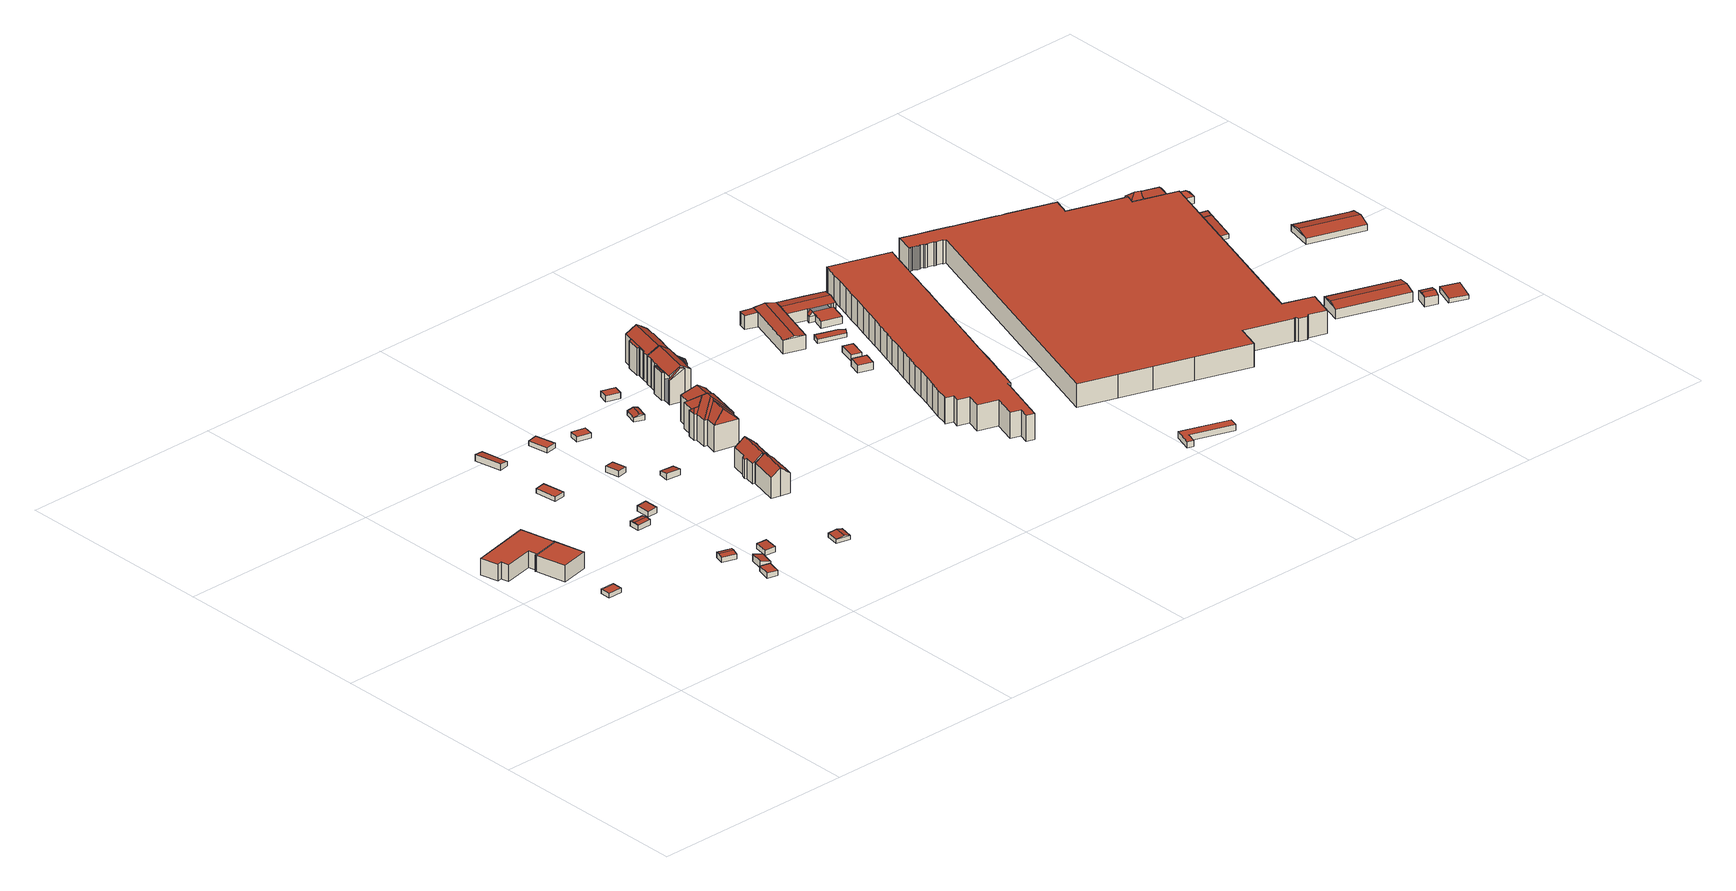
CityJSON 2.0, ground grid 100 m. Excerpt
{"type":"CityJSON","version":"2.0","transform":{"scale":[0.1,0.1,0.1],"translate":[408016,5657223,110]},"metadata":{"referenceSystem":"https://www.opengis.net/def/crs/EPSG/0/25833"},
"CityObjects":{
"building1":{"type":"Building","attributes":{"Dachtyp_tdc":"tdcPolyFlatRoof","Gemeindeschluessel":14612000,"Dachneigung":0,"QualitaetDacherkennung":63,"Geometrietyp2DReferenz":"3000","measuredHeight":8.23,"function":"31001_2000","roofType":"1000"},"geometry":[{"type":"Solid","lod":"2","boundaries":[[[[0,1,2,3]],[[1,4,5,2]],[[4,6,7,5]],[[6,8,9,7]],[[8,10,11,9]],[[10,12,13,11]],[[12,14,15,13]],[[14,16,17,15]],[[16,18,19,17]],[[18,20,21,19]],[[20,22,23,21]],[[22,0,3,23]],[[22,20,18,16,14,12,10,8,6,4,1,0]],[[3,2,5,7,9,11,13,15,17,19,21,23]]]],"semantics":{"surfaces":[{"type":"WallSurface"},{"type":"RoofSurface"},{"type":"GroundSurface"}],"values":[[0,0,0,0,0,0,0,0,0,0,0,0,1,2]]}}]},
"building2":{"type":"Building","attributes":{"Gemeindeschluessel":14612000,"Dachneigung":90,"Dachorientierung":0,"MittlereTraufHoehe":115.56,"QualitaetDacherkennung":91,"ObjektHoehe":2.11,"BodenHoehe":113.44,"Geometrietyp2DReferenz":"3000","AbsoluteHoehe":115.56,"Dachflaeche":34.97,"measuredHeight":2.11,"function":"31001_2000","roofType":"1000","storeysAboveGround":1},"geometry":[{"type":"MultiSurface","lod":"2","boundaries":[[[24,25,26,27]],[[25,28,29,26]],[[28,30,31,29]],[[30,24,27,31]],[[30,28,25,24]],[[27,26,29,31]]],"semantics":{"surfaces":[{"type":"WallSurface"},{"type":"RoofSurface"},{"type":"GroundSurface"}],"values":[0,0,0,0,1,2]}}]},
"building3":{"type":"Building","attributes":{"Dachtyp_tdc":"tdcPolyFlatRoof","Gemeindeschluessel":14612000,"Dachneigung":0,"QualitaetDacherkennung":82,"Geometrietyp2DReferenz":"3000","measuredHeight":8.09,"function":"31001_2000","roofType":"1000"},"geometry":[{"type":"Solid","lod":"2","boundaries":[[[[32,33,34,35]],[[33,36,7,34]],[[36,37,5,7]],[[37,32,35,5]],[[37,36,33,32]],[[35,34,7,5]]]],"semantics":{"surfaces":[{"type":"WallSurface"},{"type":"RoofSurface"},{"type":"GroundSurface"}],"values":[[0,0,0,0,1,2]]}}]},
"building4":{"type":"Building","attributes":{"Dachtyp_tdc":"tdcPolyFlatRoof","Gemeindeschluessel":14612000,"Dachneigung":0,"QualitaetDacherkennung":74,"Geometrietyp2DReferenz":"3000","measuredHeight":2.59,"function":"31001_9998","roofType":"1000"},"geometry":[{"type":"Solid","lod":"2","boundaries":[[[[38,39,40,41]],[[39,42,43,40]],[[42,44,45,43]],[[44,38,41,45]],[[44,42,39,38]],[[41,40,43,45]]]],"semantics":{"surfaces":[{"type":"WallSurface"},{"type":"RoofSurface"},{"type":"GroundSurface"}],"values":[[0,0,0,0,1,2]]}}]},
"building5":{"type":"Building","attributes":{"Dachtyp_tdc":"tdcGableRoof","Gemeindeschluessel":14612000,"Dachneigung":10.14,"QualitaetDacherkennung":71,"Geometrietyp2DReferenz":"3000","measuredHeight":3.05,"function":"31001_9998","roofType":"3100"},"geometry":[{"type":"Solid","lod":"2","boundaries":[[[[46,47,48,49]],[[47,50,51,48]],[[50,52,53,51]],[[52,46,49,53]],[[50,47,54]],[[46,52,55]],[[47,46,55,54]],[[52,50,54,55]],[[49,48,51,53]]]],"semantics":{"surfaces":[{"type":"WallSurface"},{"type":"RoofSurface"},{"type":"GroundSurface"}],"values":[[0,0,0,0,0,0,1,1,2]]}}]},
"building6":{"type":"Building","attributes":{"Dachtyp_tdc":"tdcPolyFlatRoof","Gemeindeschluessel":14612000,"Dachneigung":15.49,"QualitaetDacherkennung":73,"Geometrietyp2DReferenz":"3000","measuredHeight":3.46,"function":"31001_9998","roofType":"2100"},"geometry":[{"type":"Solid","lod":"2","boundaries":[[[[56,57,58,59]],[[57,60,61,58]],[[60,62,63,61]],[[62,56,59,63]],[[62,60,57,56]],[[59,58,61,63]]]],"semantics":{"surfaces":[{"type":"WallSurface"},{"type":"RoofSurface"},{"type":"GroundSurface"}],"values":[[0,0,0,0,1,2]]}}]},
"building7":{"type":"Building","attributes":{"Dachtyp_tdc":"tdcGableRoof","Gemeindeschluessel":14612000,"Dachneigung":10.36,"QualitaetDacherkennung":79,"Geometrietyp2DReferenz":"3000","measuredHeight":2.91,"function":"31001_9998","roofType":"3100"},"geometry":[{"type":"Solid","lod":"2","boundaries":[[[[64,65,66,67]],[[65,68,69,66]],[[68,70,71,69]],[[70,64,67,71]],[[68,65,72]],[[64,70,73]],[[65,64,73,72]],[[70,68,72,73]],[[67,66,69,71]]]],"semantics":{"surfaces":[{"type":"WallSurface"},{"type":"RoofSurface"},{"type":"GroundSurface"}],"values":[[0,0,0,0,0,0,1,1,2]]}}]},
"building8":{"type":"Building","attributes":{"Dachtyp_tdc":"tdcPolyFlatRoof","Gemeindeschluessel":14612000,"Dachneigung":0,"QualitaetDacherkennung":91,"Geometrietyp2DReferenz":"3000","measuredHeight":2.39,"function":"31001_9998","roofType":"1000"},"geometry":[{"type":"Solid","lod":"2","boundaries":[[[[74,75,76,77]],[[75,78,79,76]],[[78,80,81,79]],[[80,74,77,81]],[[80,78,75,74]],[[77,76,79,81]]]],"semantics":{"surfaces":[{"type":"WallSurface"},{"type":"RoofSurface"},{"type":"GroundSurface"}],"values":[[0,0,0,0,1,2]]}}]},
"building9":{"type":"Building","attributes":{"Dachtyp_tdc":"tdcPolyFlatRoof","Gemeindeschluessel":14612000,"Dachneigung":3.06,"QualitaetDacherkennung":69,"Geometrietyp2DReferenz":"3000","measuredHeight":2.74,"function":"31001_9998","roofType":"2100"},"geometry":[{"type":"Solid","lod":"2","boundaries":[[[[82,83,84,85]],[[83,86,87,84]],[[86,88,89,87]],[[88,82,85,89]],[[88,86,83,82]],[[85,84,87,89]]]],"semantics":{"surfaces":[{"type":"WallSurface"},{"type":"RoofSurface"},{"type":"GroundSurface"}],"values":[[0,0,0,0,1,2]]}}]},
"building10":{"type":"Building","attributes":{"Dachtyp_tdc":"tdcPolyFlatRoof","Gemeindeschluessel":14612000,"Dachneigung":3.39,"QualitaetDacherkennung":83,"Geometrietyp2DReferenz":"3000","measuredHeight":2.77,"function":"31001_9998","roofType":"2100"},"geometry":[{"type":"Solid","lod":"2","boundaries":[[[[90,91,92,93]],[[91,94,95,92]],[[94,96,97,95]],[[96,90,93,97]],[[96,94,91,90]],[[93,92,95,97]]]],"semantics":{"surfaces":[{"type":"WallSurface"},{"type":"RoofSurface"},{"type":"GroundSurface"}],"values":[[0,0,0,0,1,2]]}}]},
"building11":{"type":"Building","attributes":{"Dachtyp_tdc":"tdcPolyFlatRoof","Gemeindeschluessel":14612000,"Dachneigung":9.23,"QualitaetDacherkennung":53,"Geometrietyp2DReferenz":"3000","measuredHeight":3.15,"function":"31001_9998","roofType":"2100"},"geometry":[{"type":"Solid","lod":"2","boundaries":[[[[98,99,100,101]],[[99,102,103,100]],[[102,104,105,103]],[[104,98,101,105]],[[104,102,99,98]],[[101,100,103,105]]]],"semantics":{"surfaces":[{"type":"WallSurface"},{"type":"RoofSurface"},{"type":"GroundSurface"}],"values":[[0,0,0,0,1,2]]}}]},
"building12":{"type":"Building","attributes":{"Dachtyp_tdc":"tdcPolyFlatRoof","Gemeindeschluessel":14612000,"Dachneigung":2.95,"QualitaetDacherkennung":75,"Geometrietyp2DReferenz":"3000","measuredHeight":3.06,"function":"31001_9998","roofType":"2100"},"geometry":[{"type":"Solid","lod":"2","boundaries":[[[[106,107,108,109]],[[107,110,111,108]],[[110,112,113,111]],[[112,106,109,113]],[[112,110,107,106]],[[109,108,111,113]]]],"semantics":{"surfaces":[{"type":"WallSurface"},{"type":"RoofSurface"},{"type":"GroundSurface"}],"values":[[0,0,0,0,1,2]]}}]},
"building13":{"type":"Building","attributes":{"Dachtyp_tdc":"tdcGableRoof","Gemeindeschluessel":14612000,"Dachneigung":10.23,"QualitaetDacherkennung":73,"Geometrietyp2DReferenz":"3000","measuredHeight":2.85,"function":"31001_9998","roofType":"3100"},"geometry":[{"type":"Solid","lod":"2","boundaries":[[[[114,115,116,117]],[[115,118,119,116]],[[118,120,121,119]],[[120,114,117,121]],[[118,115,122]],[[114,120,123]],[[115,114,123,122]],[[120,118,122,123]],[[117,116,119,121]]]],"semantics":{"surfaces":[{"type":"WallSurface"},{"type":"RoofSurface"},{"type":"GroundSurface"}],"values":[[0,0,0,0,0,0,1,1,2]]}}]},
"building14":{"type":"Building","attributes":{"Dachtyp_tdc":"tdcPolyFlatRoof","Gemeindeschluessel":14612000,"Dachneigung":0,"QualitaetDacherkennung":89,"Geometrietyp2DReferenz":"3000","measuredHeight":2.38,"function":"31001_9998","roofType":"1000"},"geometry":[{"type":"Solid","lod":"2","boundaries":[[[[124,125,126,127]],[[125,128,129,126]],[[128,130,131,129]],[[130,124,127,131]],[[130,128,125,124]],[[127,126,129,131]]]],"semantics":{"surfaces":[{"type":"WallSurface"},{"type":"RoofSurface"},{"type":"GroundSurface"}],"values":[[0,0,0,0,1,2]]}}]},
"building15":{"type":"Building","attributes":{"Dachtyp_tdc":"tdcPolyFlatRoof","Gemeindeschluessel":14612000,"Dachneigung":9.55,"QualitaetDacherkennung":62,"Geometrietyp2DReferenz":"3000","measuredHeight":3.01,"function":"31001_9998","roofType":"2100"},"geometry":[{"type":"Solid","lod":"2","boundaries":[[[[132,133,134,135]],[[133,136,137,134]],[[136,138,139,137]],[[138,132,135,139]],[[138,136,133,132]],[[135,134,137,139]]]],"semantics":{"surfaces":[{"type":"WallSurface"},{"type":"RoofSurface"},{"type":"GroundSurface"}],"values":[[0,0,0,0,1,2]]}}]},
"building16":{"type":"Building","attributes":{"Dachtyp_tdc":"tdcPolyFlatRoof","Gemeindeschluessel":14612000,"Dachneigung":0,"QualitaetDacherkennung":74,"Geometrietyp2DReferenz":"3000","measuredHeight":2.53,"function":"31001_9998","roofType":"1000"},"geometry":[{"type":"Solid","lod":"2","boundaries":[[[[140,141,142,143]],[[141,144,145,142]],[[144,146,147,145]],[[146,140,143,147]],[[146,144,141,140]],[[143,142,145,147]]]],"semantics":{"surfaces":[{"type":"WallSurface"},{"type":"RoofSurface"},{"type":"GroundSurface"}],"values":[[0,0,0,0,1,2]]}}]},
"building17":{"type":"Building","attributes":{"Dachtyp_tdc":"tdcGableRoof","Gemeindeschluessel":14612000,"Dachneigung":39.48,"QualitaetDacherkennung":74,"Geometrietyp2DReferenz":"3000","measuredHeight":13.76,"function":"31001_9998","roofType":"3100"},"geometry":[{"type":"Solid","lod":"2","boundaries":[[[[148,149,150,151]],[[149,152,153,150]],[[152,154,155,153]],[[154,156,157,155]],[[156,158,159,157]],[[158,160,161,159]],[[160,162,163,161]],[[162,164,165,163]],[[164,166,167,165]],[[166,168,169,167]],[[168,148,151,169]],[[164,162,160,158]],[[158,156,154,152,149,148,168,166,164]],[[151,150,153,155,157,159,161,163,165,167,169]]]],"semantics":{"surfaces":[{"type":"WallSurface"},{"type":"RoofSurface"},{"type":"GroundSurface"}],"values":[[0,0,0,0,0,0,0,0,0,0,0,1,1,2]]}}]},
"building18":{"type":"Building","attributes":{"Dachtyp_tdc":"tdcGableRoof","Gemeindeschluessel":14612000,"Dachneigung":39.96,"QualitaetDacherkennung":84,"Geometrietyp2DReferenz":"3000","measuredHeight":13.85,"function":"31001_9998","roofType":"3100"},"geometry":[{"type":"Solid","lod":"2","boundaries":[[[[170,171,172,173]],[[171,174,175,172]],[[174,176,177,175]],[[176,178,179,177]],[[178,180,181,179]],[[180,182,183,181]],[[182,184,185,183]],[[184,186,187,185]],[[186,188,189,187]],[[188,190,191,189]],[[190,192,193,191]],[[192,194,195,193]],[[194,196,197,195]],[[196,198,199,197]],[[198,170,173,199]],[[194,192,190,188,186,184,182,180]],[[180,178,176,174,171,170,198,196,194]],[[173,172,175,177,179,181,183,185,187,189,191,193,195,197,199]]]],"semantics":{"surfaces":[{"type":"WallSurface"},{"type":"RoofSurface"},{"type":"GroundSurface"}],"values":[[0,0,0,0,0,0,0,0,0,0,0,0,0,0,0,1,1,2]]}}]},
"building19":{"type":"Building","attributes":{"Dachtyp_tdc":"tdcGableRoof","Gemeindeschluessel":14612000,"Dachneigung":23.36,"QualitaetDacherkennung":64,"Geometrietyp2DReferenz":"3000","measuredHeight":3.17,"function":"31001_9998","roofType":"3100"},"geometry":[{"type":"Solid","lod":"2","boundaries":[[[[200,201,202,203]],[[201,204,205,202]],[[204,206,207,205]],[[206,200,203,207]],[[204,201,208]],[[200,206,209]],[[201,200,209,208]],[[206,204,208,209]],[[203,202,205,207]]]],"semantics":{"surfaces":[{"type":"WallSurface"},{"type":"RoofSurface"},{"type":"GroundSurface"}],"values":[[0,0,0,0,0,0,1,1,2]]}}]},
"building20":{"type":"Building","attributes":{"name":"Alfaruq Moschee","Dachtyp_tdc":"tdcFreeFormRoof","Gemeindeschluessel":14612000,"Dachneigung":40.45,"QualitaetDacherkennung":21,"Geometrietyp2DReferenz":"3000","measuredHeight":19.07,"function":"31001_3045","roofType":"5000"},"geometry":[{"type":"Solid","lod":"2","boundaries":[[[[210,211,212,213]],[[211,214,215,212]],[[214,216,217,215]],[[216,218,219,217]],[[218,220,221,219]],[[220,222,223,221]],[[222,224,225,223]],[[224,226,227,225]],[[226,228,229,227]],[[228,230,231,229]],[[230,232,233,231]],[[232,234,235,233]],[[234,236,237,235]],[[236,238,239,237]],[[238,240,241,239]],[[240,210,213,241]],[[242,243,240,238]],[[244,242,238,236]],[[245,246,247,248,249,244,236,234]],[[250,245,234,232]],[[251,250,232,230]],[[251,230,228]],[[246,245,250,251,228,226]],[[252,247,246,226,224]],[[253,252,224,222]],[[254,253,222,220]],[[254,220,218]],[[252,253,254,218,216]],[[248,247,252,216,214]],[[249,248,214,211]],[[243,242,244,249,211,210]],[[243,210,240]],[[213,212,215,217,219,221,223,225,227,229,231,233,235,237,239,241]]]],"semantics":{"surfaces":[{"type":"WallSurface"},{"type":"RoofSurface"},{"type":"GroundSurface"}],"values":[[0,0,0,0,0,0,0,0,0,0,0,0,0,0,0,0,1,1,1,1,1,1,1,1,1,1,1,1,1,1,1,1,2]]}}]},
"building21":{"type":"Building","attributes":{"Dachtyp_tdc":"tdcPolyFlatRoof","Gemeindeschluessel":14612000,"Dachneigung":0,"QualitaetDacherkennung":76,"Geometrietyp2DReferenz":"3000","measuredHeight":2.89,"function":"31001_9998","roofType":"1000"},"geometry":[{"type":"Solid","lod":"2","boundaries":[[[[255,256,257,258]],[[256,259,260,257]],[[259,261,262,260]],[[261,255,258,262]],[[261,259,256,255]],[[258,257,260,262]]]],"semantics":{"surfaces":[{"type":"WallSurface"},{"type":"RoofSurface"},{"type":"GroundSurface"}],"values":[[0,0,0,0,1,2]]}}]},
"building22":{"type":"Building","attributes":{"name":"Hotel Aviv Dresden","Gemeindeschluessel":14612000,"Geometrietyp2DReferenz":"3000","function":"31001_2071","roofType":"9999"},"children":["building22-1","building22-2","building22-3","building22-4"]},
"building22-1":{"type":"BuildingPart","attributes":{"Dachtyp_tdc":"tdcFreeFormRoof","Dachneigung":45.3,"QualitaetDacherkennung":26,"Geometrietyp2DReferenz":"3000","measuredHeight":14.09,"roofType":"5000"},"parents":["building22"],"geometry":[{"type":"MultiSurface","lod":"2","boundaries":[[[263,264,265,266]],[[264,267,268,265]],[[267,269,270,268]],[[271,269,267]],[[272,271,267,264]],[[272,264,263]],[[271,272,263,269]],[[266,265,268,270]]],"semantics":{"surfaces":[{"type":"WallSurface"},{"type":"RoofSurface"},{"type":"GroundSurface"}],"values":[0,0,0,1,1,1,1,2]}}]},
"building22-2":{"type":"BuildingPart","attributes":{"Dachtyp_tdc":"tdcGableRoof","Dachneigung":15.02,"QualitaetDacherkennung":28,"Geometrietyp2DReferenz":"3000","measuredHeight":16.12,"roofType":"3100"},"parents":["building22"],"geometry":[{"type":"MultiSurface","lod":"2","boundaries":[[[273,274,275,276]],[[274,277,278,275]],[[277,279,280,281,278]],[[277,274,282]],[[274,273,283,284,282]],[[279,277,282,284]],[[276,275,278,281]]],"semantics":{"surfaces":[{"type":"WallSurface"},{"type":"RoofSurface"},{"type":"GroundSurface"}],"values":[0,0,0,0,1,1,2]}}]},
"building22-3":{"type":"BuildingPart","attributes":{"Dachtyp_tdc":"tdcGableRoof","Dachneigung":30.32,"QualitaetDacherkennung":61,"Geometrietyp2DReferenz":"3000","measuredHeight":17.52,"roofType":"3100"},"parents":["building22"],"geometry":[{"type":"MultiSurface","lod":"2","boundaries":[[[285,286,287,288]],[[286,289,290,287]],[[289,291,292,290]],[[291,293,294,292]],[[293,295,296,294]],[[295,297,276,296]],[[297,273,276]],[[280,298,299,281]],[[298,300,301,302,299]],[[303,285,288,270,269]],[[304,300,298,280,305,283,297,295,293]],[[293,291,289,286,285,303,306,304]],[[288,287,290,292,294,296,276,281,299,302,307,308,266,270]]],"semantics":{"surfaces":[{"type":"WallSurface"},{"type":"RoofSurface"},{"type":"GroundSurface"}],"values":[0,0,0,0,0,0,0,0,0,0,1,1,2]}}]},
"building22-4":{"type":"BuildingPart","attributes":{"Dachtyp_tdc":"tdcGableRoof","Dachneigung":44.08,"QualitaetDacherkennung":40,"Geometrietyp2DReferenz":"3000","measuredHeight":16.82,"roofType":"3100"},"parents":["building22"],"geometry":[{"type":"MultiSurface","lod":"2","boundaries":[[[301,309,310,302]],[[309,311,312,310]],[[311,313,308,312]],[[311,309,314]],[[309,301,315,316,314]],[[313,311,314,316]],[[302,310,312,308,307]]],"semantics":{"surfaces":[{"type":"WallSurface"},{"type":"RoofSurface"},{"type":"GroundSurface"}],"values":[0,0,0,0,1,1,2]}}]},
"building23":{"type":"Building","attributes":{"name":"Hotel Aviv Dresden","Gemeindeschluessel":14612000,"Geometrietyp2DReferenz":"3000","function":"31001_2071","roofType":"9999"},"children":["building23-1","building23-2"]},
"building23-1":{"type":"BuildingPart","attributes":{"Dachtyp_tdc":"tdcPolyFlatRoof","Dachneigung":28.06,"QualitaetDacherkennung":64,"Geometrietyp2DReferenz":"3000","measuredHeight":13.99,"roofType":"2100"},"parents":["building23"],"geometry":[{"type":"MultiSurface","lod":"2","boundaries":[[[317,318,319,320,321]],[[322,323,324,325,326]],[[323,327,328,324]],[[327,329,330,328]],[[329,331,332,330]],[[331,317,321,332]],[[331,329,327,323,322,333,318,317]],[[321,320,334,325,324,328,330,332]]],"semantics":{"surfaces":[{"type":"WallSurface"},{"type":"RoofSurface"},{"type":"GroundSurface"}],"values":[0,0,0,0,0,0,1,2]}}]},
"building23-2":{"type":"BuildingPart","attributes":{"Dachtyp_tdc":"tdcGableRoof","Dachneigung":32.94,"QualitaetDacherkennung":65,"Geometrietyp2DReferenz":"3000","measuredHeight":17.28,"roofType":"3100"},"parents":["building23"],"geometry":[{"type":"MultiSurface","lod":"2","boundaries":[[[319,335,336,320]],[[335,337,338,336]],[[337,339,340,338]],[[339,341,342,340]],[[341,343,344,342]],[[343,345,346,344]],[[345,347,348,346]],[[347,349,350,348]],[[349,351,352,350]],[[351,353,354,352]],[[353,355,356,354]],[[355,291,357,356]],[[291,326,325,357]],[[355,353,351,349,347,345,343,341,339,337]],[[337,335,319,358,326,291,355]],[[334,320,336,338,340,342,344,346,348,350,352,354,356,357,325]]],"semantics":{"surfaces":[{"type":"WallSurface"},{"type":"RoofSurface"},{"type":"GroundSurface"}],"values":[0,0,0,0,0,0,0,0,0,0,0,0,0,1,1,2]}}]},
"building24":{"type":"Building","attributes":{"Dachtyp_tdc":"tdcPolyFlatRoof","Gemeindeschluessel":14612000,"Dachneigung":0,"QualitaetDacherkennung":90,"Geometrietyp2DReferenz":"3000","measuredHeight":3.68,"function":"31001_2000","roofType":"1000"},"geometry":[{"type":"Solid","lod":"2","boundaries":[[[[359,360,361,362]],[[360,363,364,361]],[[363,365,366,364]],[[365,359,362,366]],[[365,363,360,359]],[[362,361,364,366]]]],"semantics":{"surfaces":[{"type":"WallSurface"},{"type":"RoofSurface"},{"type":"GroundSurface"}],"values":[[0,0,0,0,1,2]]}}]},
"building25":{"type":"Building","attributes":{"Dachtyp_tdc":"tdcPolyFlatRoof","Gemeindeschluessel":14612000,"Dachneigung":0,"QualitaetDacherkennung":76,"Geometrietyp2DReferenz":"3000","measuredHeight":3,"function":"31001_2000","roofType":"1000"},"geometry":[{"type":"Solid","lod":"2","boundaries":[[[[367,368,369,370]],[[368,371,372,369]],[[371,373,374,372]],[[373,367,370,374]],[[373,371,368,367]],[[370,369,372,374]]]],"semantics":{"surfaces":[{"type":"WallSurface"},{"type":"RoofSurface"},{"type":"GroundSurface"}],"values":[[0,0,0,0,1,2]]}}]},
"building26":{"type":"Building","attributes":{"Dachtyp_tdc":"tdcFreeFormRoof","Gemeindeschluessel":14612000,"Dachneigung":10.02,"QualitaetDacherkennung":87,"Geometrietyp2DReferenz":"3000","measuredHeight":7.79,"function":"31001_2000","roofType":"5000"},"geometry":[{"type":"Solid","lod":"2","boundaries":[[[[375,376,377,378]],[[376,379,380,377]],[[379,381,382,380]],[[381,383,384,382]],[[383,385,386,384]],[[385,387,388,386]],[[387,389,390,388]],[[389,391,392,390]],[[391,375,378,392]],[[393,375,391,389,394,395]],[[381,396,395,394,387,385,383]],[[379,396,381]],[[376,393,395,396,379]],[[375,393,376]],[[387,394,389]],[[378,377,380,382,384,386,388,390,392]]]],"semantics":{"surfaces":[{"type":"WallSurface"},{"type":"RoofSurface"},{"type":"GroundSurface"}],"values":[[0,0,0,0,0,0,0,0,0,1,1,0,0,0,0,2]]}}]},
"building27":{"type":"Building","attributes":{"Dachtyp_tdc":"tdcPolyFlatRoof","Gemeindeschluessel":14612000,"Dachneigung":2.98,"QualitaetDacherkennung":72,"Geometrietyp2DReferenz":"3000","measuredHeight":7.12,"function":"31001_2000","roofType":"2100"},"geometry":[{"type":"Solid","lod":"2","boundaries":[[[[397,398,399,400]],[[398,401,402,399]],[[401,403,404,402]],[[403,397,400,404]],[[403,401,398,397]],[[400,399,402,404]]]],"semantics":{"surfaces":[{"type":"WallSurface"},{"type":"RoofSurface"},{"type":"GroundSurface"}],"values":[[0,0,0,0,1,2]]}}]},
"building28":{"type":"Building","attributes":{"Dachtyp_tdc":"tdcPolyFlatRoof","Gemeindeschluessel":14612000,"Dachneigung":4.92,"QualitaetDacherkennung":69,"Geometrietyp2DReferenz":"3000","measuredHeight":2.36,"function":"31001_2000","roofType":"2100"},"geometry":[{"type":"Solid","lod":"2","boundaries":[[[[405,406,407,408]],[[406,409,410,407]],[[409,411,412,410]],[[411,413,414,412]],[[413,405,408,414]],[[413,411,409,406,405]],[[408,407,410,412,414]]]],"semantics":{"surfaces":[{"type":"WallSurface"},{"type":"RoofSurface"},{"type":"GroundSurface"}],"values":[[0,0,0,0,0,1,2]]}}]},
"building29":{"type":"Building","attributes":{"Dachtyp_tdc":"tdcPolyFlatRoof","Gemeindeschluessel":14612000,"Dachneigung":0,"QualitaetDacherkennung":21,"Geometrietyp2DReferenz":"3000","measuredHeight":12.79,"function":"31001_2000","roofType":"1000"},"geometry":[{"type":"Solid","lod":"2","boundaries":[[[[415,416,417,418]],[[416,419,420,417]],[[419,421,422,420]],[[421,423,424,422]],[[423,425,426,424]],[[425,427,428,426]],[[427,429,430,428]],[[429,431,432,430]],[[431,433,434,432]],[[433,435,436,434]],[[435,437,438,436]],[[437,439,440,438]],[[439,441,442,440]],[[441,443,444,442]],[[443,445,446,444]],[[445,447,448,446]],[[447,449,450,448]],[[449,451,452,450]],[[451,453,454,452]],[[453,455,456,454]],[[455,457,458,456]],[[457,459,460,458]],[[459,461,462,460]],[[461,463,464,462]],[[463,465,466,464]],[[465,467,468,466]],[[467,469,470,468]],[[469,471,472,470]],[[471,473,474,472]],[[473,475,476,474]],[[475,477,478,476]],[[477,479,480,478]],[[479,481,482,480]],[[481,483,484,482]],[[483,485,486,484]],[[485,487,488,486]],[[487,489,490,488]],[[489,491,492,490]],[[491,493,494,492]],[[493,495,496,494]],[[495,497,498,496]],[[497,499,500,498]],[[499,501,502,500]],[[501,503,504,502]],[[503,505,506,504]],[[505,507,508,506]],[[507,509,510,508]],[[509,511,512,510]],[[511,513,514,512]],[[513,515,516,514]],[[515,517,518,516]],[[517,519,520,518]],[[519,521,522,520]],[[521,523,524,522]],[[523,525,526,524]],[[525,527,528,526]],[[527,415,418,528]],[[527,525,523,521,519,517,515,513,511,509,507,505,503,501,499,497,495,493,491,489,487,485,483,481,479,477,475,473,471,469,467,465,463,461,459,457,455,453,451,449,447,445,443,441,439,437,435,433,431,429,427,425,423,421,419,416,415]],[[418,417,420,422,424,426,428,430,432,434,436,438,440,442,444,446,448,450,452,454,456,458,460,462,464,466,468,470,472,474,476,478,480,482,484,486,488,490,492,494,496,498,500,502,504,506,508,510,512,514,516,518,520,522,524,526,528]]]],"semantics":{"surfaces":[{"type":"WallSurface"},{"type":"RoofSurface"},{"type":"GroundSurface"}],"values":[[0,0,0,0,0,0,0,0,0,0,0,0,0,0,0,0,0,0,0,0,0,0,0,0,0,0,0,0,0,0,0,0,0,0,0,0,0,0,0,0,0,0,0,0,0,0,0,0,0,0,0,0,0,0,0,0,0,1,2]]}}]},
"building30":{"type":"Building","attributes":{"Gemeindeschluessel":14612000,"Dachorientierung":0,"MittlereTraufHoehe":115.56,"ObjektHoehe":3,"BodenHoehe":112.56,"Geometrietyp2DReferenz":"3000","BezugspunktDach":"2000","AbsoluteHoehe":115.56,"Dachflaeche":130.57,"measuredHeight":3,"function":"31001_9998","storeysAboveGround":1},"geometry":[{"type":"MultiSurface","lod":"2","boundaries":[[[529,530,531,532,533,534]],[[531,530,535,536]],[[530,529,537,535]],[[529,534,538,537]],[[534,533,539,538]],[[533,532,540,539]],[[532,531,536,540]],[[538,539,540,536,535,537]]],"semantics":{"surfaces":[{"type":"RoofSurface"},{"type":"WallSurface"},{"type":"GroundSurface"}],"values":[0,1,1,1,1,1,1,2]}}]},
"building31":{"type":"Building","attributes":{"Gemeindeschluessel":14612000,"Geometrietyp2DReferenz":"3000","function":"31001_2000","roofType":"9999"},"children":["building31-1","building31-2","building31-3"]},
"building31-1":{"type":"BuildingPart","attributes":{"Dachtyp_tdc":"tdcPolyFlatRoof","Dachneigung":0,"QualitaetDacherkennung":53,"Geometrietyp2DReferenz":"3000","measuredHeight":3.47,"roofType":"1000"},"parents":["building31"],"geometry":[{"type":"MultiSurface","lod":"2","boundaries":[[[541,542,543,544,545]],[[546,547,548,549]],[[547,541,545,548]],[[547,546,550,542,541]],[[545,544,551,549,548]]],"semantics":{"surfaces":[{"type":"WallSurface"},{"type":"RoofSurface"},{"type":"GroundSurface"}],"values":[0,0,0,1,2]}}]},
"building31-2":{"type":"BuildingPart","attributes":{"Dachtyp_tdc":"tdcGableRoof","Dachneigung":10.01,"QualitaetDacherkennung":92,"Geometrietyp2DReferenz":"3000","measuredHeight":6.44,"roofType":"3100"},"parents":["building31"],"geometry":[{"type":"MultiSurface","lod":"2","boundaries":[[[552,383,553,554,555]],[[383,556,557,553]],[[556,381,558,557]],[[381,559,560,558]],[[559,561,562,560]],[[561,563,564,562]],[[563,565,566,564]],[[565,567,568,566]],[[567,569,549,568]],[[569,546,549]],[[565,563,561,559,381,556]],[[556,383,552,570,569,567,565]],[[551,554,553,557,558,560,562,564,566,568,549]]],"semantics":{"surfaces":[{"type":"WallSurface"},{"type":"RoofSurface"},{"type":"GroundSurface"}],"values":[0,0,0,0,0,0,0,0,0,0,1,1,2]}}]},
"building31-3":{"type":"BuildingPart","attributes":{"Dachtyp_tdc":"tdcGableRoof","Dachneigung":53.09,"QualitaetDacherkennung":19,"Geometrietyp2DReferenz":"3000","measuredHeight":5.06,"roofType":"3100"},"parents":["building31"],"geometry":[{"type":"MultiSurface","lod":"2","boundaries":[[[571,555,554,572]],[[543,571,572,544]],[[571,543,573]],[[555,571,573,574]],[[543,575,574,573]],[[572,554,551,544]]],"semantics":{"surfaces":[{"type":"WallSurface"},{"type":"RoofSurface"},{"type":"GroundSurface"}],"values":[0,0,0,1,1,2]}}]},
"building32":{"type":"Building","attributes":{"Dachtyp_tdc":"tdcPolyFlatRoof","Gemeindeschluessel":14612000,"Dachneigung":0,"QualitaetDacherkennung":22,"Geometrietyp2DReferenz":"3000","measuredHeight":11.48,"function":"31001_2000","roofType":"1000"},"geometry":[{"type":"Solid","lod":"2","boundaries":[[[[576,577,578,579]],[[577,580,581,578]],[[580,582,583,581]],[[582,584,585,583]],[[584,586,587,585]],[[586,588,589,587]],[[588,590,591,589]],[[590,592,593,591]],[[592,594,595,593]],[[594,596,597,595]],[[596,598,599,597]],[[598,600,601,599]],[[600,602,603,601]],[[602,604,605,603]],[[604,606,607,605]],[[606,608,609,607]],[[608,610,611,609]],[[610,612,613,611]],[[612,614,615,613]],[[614,616,617,615]],[[616,618,619,617]],[[618,620,621,619]],[[620,622,623,621]],[[622,624,625,623]],[[624,626,627,625]],[[626,628,629,627]],[[628,630,631,629]],[[630,632,633,631]],[[632,634,635,633]],[[634,636,637,635]],[[636,638,639,637]],[[638,640,641,639]],[[640,642,643,641]],[[642,644,645,643]],[[644,646,647,645]],[[646,648,649,647]],[[648,650,651,649]],[[650,652,653,651]],[[652,654,655,653]],[[654,656,657,655]],[[656,658,659,657]],[[658,660,661,659]],[[660,662,663,661]],[[662,664,665,663]],[[664,666,667,665]],[[666,668,669,667]],[[668,670,671,669]],[[670,672,673,671]],[[672,674,675,673]],[[674,676,677,675]],[[676,678,679,677]],[[678,680,681,679]],[[680,682,683,681]],[[682,684,685,683]],[[684,686,687,685]],[[686,688,689,687]],[[688,690,691,689]],[[690,576,579,691]],[[690,688,686,684,682,680,678,676,674,672,670,668,666,664,662,660,658,656,654,652,650,648,646,644,642,640,638,636,634,632,630,628,626,624,622,620,618,616,614,612,610,608,606,604,602,600,598,596,594,592,590,588,586,584,582,580,577,576]],[[579,578,581,583,585,587,589,591,593,595,597,599,601,603,605,607,609,611,613,615,617,619,621,623,625,627,629,631,633,635,637,639,641,643,645,647,649,651,653,655,657,659,661,663,665,667,669,671,673,675,677,679,681,683,685,687,689,691]]]],"semantics":{"surfaces":[{"type":"WallSurface"},{"type":"RoofSurface"},{"type":"GroundSurface"}],"values":[[0,0,0,0,0,0,0,0,0,0,0,0,0,0,0,0,0,0,0,0,0,0,0,0,0,0,0,0,0,0,0,0,0,0,0,0,0,0,0,0,0,0,0,0,0,0,0,0,0,0,0,0,0,0,0,0,0,0,1,2]]}}]},
"building33":{"type":"Building","attributes":{"Dachtyp_tdc":"tdcGableRoof","Gemeindeschluessel":14612000,"Dachneigung":10.01,"QualitaetDacherkennung":85,"Geometrietyp2DReferenz":"3000","measuredHeight":5.88,"function":"31001_2000","roofType":"3100"},"geometry":[{"type":"Solid","lod":"2","boundaries":[[[[692,693,694,695]],[[693,696,697,694]],[[696,698,699,697]],[[698,692,695,699]],[[696,693,700]],[[692,698,701]],[[693,692,701,700]],[[698,696,700,701]],[[695,694,697,699]]]],"semantics":{"surfaces":[{"type":"WallSurface"},{"type":"RoofSurface"},{"type":"GroundSurface"}],"values":[[0,0,0,0,0,0,1,1,2]]}}]},
"building34":{"type":"Building","attributes":{"Dachtyp_tdc":"tdcPolyFlatRoof","Gemeindeschluessel":14612000,"Dachneigung":4.48,"QualitaetDacherkennung":92,"Geometrietyp2DReferenz":"3000","measuredHeight":2.85,"function":"31001_2000","roofType":"2100"},"geometry":[{"type":"Solid","lod":"2","boundaries":[[[[702,703,704,705]],[[703,706,707,704]],[[706,708,709,707]],[[708,702,705,709]],[[708,706,703,702]],[[705,704,707,709]]]],"semantics":{"surfaces":[{"type":"WallSurface"},{"type":"RoofSurface"},{"type":"GroundSurface"}],"values":[[0,0,0,0,1,2]]}}]},
"building35":{"type":"Building","attributes":{"Dachtyp_tdc":"tdcGableRoof","Gemeindeschluessel":14612000,"Dachneigung":15.41,"QualitaetDacherkennung":78,"Geometrietyp2DReferenz":"3000","measuredHeight":5.44,"function":"31001_2000","roofType":"3100"},"geometry":[{"type":"Solid","lod":"2","boundaries":[[[[710,711,712,713]],[[711,714,715,712]],[[714,716,717,715]],[[716,710,713,717]],[[714,711,718]],[[710,716,719]],[[711,710,719,718]],[[716,714,718,719]],[[713,712,715,717]]]],"semantics":{"surfaces":[{"type":"WallSurface"},{"type":"RoofSurface"},{"type":"GroundSurface"}],"values":[[0,0,0,0,0,0,1,1,2]]}}]},
"building36":{"type":"Building","attributes":{"Dachtyp_tdc":"tdcPolyFlatRoof","Gemeindeschluessel":14612000,"Dachneigung":3.72,"QualitaetDacherkennung":86,"Geometrietyp2DReferenz":"3000","measuredHeight":2.38,"function":"31001_2000","roofType":"2100"},"geometry":[{"type":"Solid","lod":"2","boundaries":[[[[720,721,722,723]],[[721,724,725,722]],[[724,726,727,725]],[[726,728,729,727]],[[728,720,723,729]],[[728,726,724,721,720]],[[723,722,725,727,729]]]],"semantics":{"surfaces":[{"type":"WallSurface"},{"type":"RoofSurface"},{"type":"GroundSurface"}],"values":[[0,0,0,0,0,1,2]]}}]},
"building37":{"type":"Building","attributes":{"Dachtyp_tdc":"tdcPolyFlatRoof","Gemeindeschluessel":14612000,"Dachneigung":4.1,"QualitaetDacherkennung":88,"Geometrietyp2DReferenz":"3000","measuredHeight":2.42,"function":"31001_2000","roofType":"2100"},"geometry":[{"type":"Solid","lod":"2","boundaries":[[[[730,731,732,727]],[[731,733,734,732]],[[733,735,729,734]],[[735,730,727,729]],[[735,733,731,730]],[[727,732,734,729]]]],"semantics":{"surfaces":[{"type":"WallSurface"},{"type":"RoofSurface"},{"type":"GroundSurface"}],"values":[[0,0,0,0,1,2]]}}]},
"building38":{"type":"Building","attributes":{"Dachtyp_tdc":"tdcPolyFlatRoof","Gemeindeschluessel":14612000,"Dachneigung":2.6,"QualitaetDacherkennung":86,"Geometrietyp2DReferenz":"3000","measuredHeight":2.31,"function":"31001_2000","roofType":"2100"},"geometry":[{"type":"Solid","lod":"2","boundaries":[[[[726,724,736,737]],[[724,738,739,736]],[[738,740,741,739]],[[740,726,737,741]],[[740,738,724,726]],[[737,736,739,741]]]],"semantics":{"surfaces":[{"type":"WallSurface"},{"type":"RoofSurface"},{"type":"GroundSurface"}],"values":[[0,0,0,0,1,2]]}}]},
"building39":{"type":"Building","attributes":{"Dachtyp_tdc":"tdcPolyFlatRoof","Gemeindeschluessel":14612000,"Dachneigung":3.51,"QualitaetDacherkennung":85,"Geometrietyp2DReferenz":"3000","measuredHeight":2.8,"function":"31001_2000","roofType":"2100"},"geometry":[{"type":"Solid","lod":"2","boundaries":[[[[742,743,744,745]],[[743,746,747,744]],[[746,748,749,747]],[[748,742,745,749]],[[748,746,743,742]],[[745,744,747,749]]]],"semantics":{"surfaces":[{"type":"WallSurface"},{"type":"RoofSurface"},{"type":"GroundSurface"}],"values":[[0,0,0,0,1,2]]}}]},
"building40":{"type":"Building","attributes":{"Dachtyp_tdc":"tdcPolyFlatRoof","Gemeindeschluessel":14612000,"Dachneigung":3.67,"QualitaetDacherkennung":81,"Geometrietyp2DReferenz":"3000","measuredHeight":2.35,"function":"31001_2000","roofType":"2100"},"geometry":[{"type":"Solid","lod":"2","boundaries":[[[[731,750,737,751]],[[750,752,741,737]],[[752,753,754,741]],[[753,731,751,754]],[[753,752,750,731]],[[751,737,741,754]]]],"semantics":{"surfaces":[{"type":"WallSurface"},{"type":"RoofSurface"},{"type":"GroundSurface"}],"values":[[0,0,0,0,1,2]]}}]},
"building41":{"type":"Building","attributes":{"Gemeindeschluessel":14612000,"Geometrietyp2DReferenz":"3000","function":"31001_2000","roofType":"9999"},"children":["building41-1","building41-2","building41-3"]},
"building41-1":{"type":"BuildingPart","attributes":{"Dachtyp_tdc":"tdcHipAndGableRoof","Dachneigung":42.02,"QualitaetDacherkennung":83,"Geometrietyp2DReferenz":"3000","measuredHeight":5.97,"roofType":"5000"},"parents":["building41"],"geometry":[{"type":"MultiSurface","lod":"2","boundaries":[[[755,756,757,758,759]],[[756,760,761,757]],[[760,762,763,761]],[[762,764,765,763]],[[764,766,767,765]],[[766,768,769,767]],[[768,770,771,769]],[[768,766,772]],[[766,764,762,760,756,755,773,774,772]],[[774,775,776,770,768,772]],[[758,757,761,763,765,767,769,771,777]]],"semantics":{"surfaces":[{"type":"WallSurface"},{"type":"RoofSurface"},{"type":"GroundSurface"}],"values":[0,0,0,0,0,0,0,1,1,1,2]}}]},
"building41-2":{"type":"BuildingPart","attributes":{"Dachtyp_tdc":"tdcHipAndGableRoof","Dachneigung":10.21,"QualitaetDacherkennung":52,"Geometrietyp2DReferenz":"3000","measuredHeight":5.24,"roofType":"5000"},"parents":["building41"],"geometry":[{"type":"MultiSurface","lod":"2","boundaries":[[[778,779,780,781,782]],[[783,784,785,786]],[[784,759,758,785]],[[770,778,782,771]],[[787,788,778,789]],[[778,770,776,790,789]],[[791,787,789,790,775,792,773,793]],[[784,791,793,755,759]],[[783,787,791,784]],[[779,788,787,783,794]],[[778,788,779]],[[782,781,786,785,758,777,771]]],"semantics":{"surfaces":[{"type":"WallSurface"},{"type":"RoofSurface"},{"type":"GroundSurface"}],"values":[0,0,0,0,1,1,1,0,0,0,0,2]}}]},
"building41-3":{"type":"BuildingPart","attributes":{"Dachtyp_tdc":"tdcHipAndGableRoof","Dachneigung":41.97,"QualitaetDacherkennung":88,"Geometrietyp2DReferenz":"3000","measuredHeight":5.72,"roofType":"5000"},"parents":["building41"],"geometry":[{"type":"MultiSurface","lod":"2","boundaries":[[[780,795,796,781]],[[795,797,798,796]],[[797,799,783,786,798]],[[797,795,800]],[[780,794,799,801]],[[795,780,801,800]],[[799,797,800,801]],[[781,796,798,786]]],"semantics":{"surfaces":[{"type":"WallSurface"},{"type":"RoofSurface"},{"type":"GroundSurface"}],"values":[0,0,0,1,0,1,1,2]}}]},
"building42":{"type":"Building","attributes":{"Dachtyp_tdc":"tdcFreeFormRoof","Gemeindeschluessel":14612000,"Dachneigung":12.79,"QualitaetDacherkennung":89,"Geometrietyp2DReferenz":"3000","measuredHeight":4.49,"function":"31001_2000","roofType":"5000"},"geometry":[{"type":"Solid","lod":"2","boundaries":[[[[802,803,804,805]],[[803,806,807,804]],[[806,808,809,807]],[[808,810,811,809]],[[810,802,805,811]],[[810,812,813,802]],[[812,808,806,803,813]],[[810,808,812]],[[803,802,813]],[[805,804,807,809,811]]]],"semantics":{"surfaces":[{"type":"WallSurface"},{"type":"RoofSurface"},{"type":"GroundSurface"}],"values":[[0,0,0,0,0,1,1,0,0,2]]}}]}
},
"vertices":[
[332,1166,117],[334,1166,117],[334,1166,35],[332,1166,35],[335,1161,117],[335,1161,35],[196,1131,117],[196,1131,35],[195,1136,117],[195,1136,35],[205,1138,117],[205,1138,35],[196,1179,117],[196,1179,35],[54,1148,117],[54,1148,35],[46,1187,117],[46,1187,35],[22,1181,117],[22,1181,35],[2,1271,117],[2,1271,35],[295,1335,117],[295,1335,35],
[277,756,56],[277,806,56],[277,806,34],[277,756,34],[347,806,56],[347,806,34],[347,756,56],[347,756,34],
[368,1013,116],[229,983,116],[229,983,35],[368,1013,35],[196,1131,116],[335,1161,116],
[941,413,57],[892,426,57],[892,426,31],[941,413,31],[910,493,57],[910,493,31],[959,481,57],[959,481,31],
[856,707,56],[923,687,56],[923,687,29],[856,707,29],[909,639,54],[909,639,29],[841,659,54],[841,659,29],[917,668,59],[850,688,59],
[985,508,44],[937,522,58],[937,522,23],[985,508,23],[956,589,58],[956,589,23],[1004,575,44],[1004,575,23],
[832,1103,55],[762,1103,55],[762,1103,30],[832,1103,30],[762,1152,54],[762,1152,30],[832,1153,54],[832,1153,30],[762,1125,59],[832,1125,59],
[720,1530,54],[666,1522,54],[666,1522,31],[720,1530,31],[653,1630,54],[653,1630,31],[704,1638,54],[704,1638,31],
[1080,581,49],[1030,590,46],[1030,590,21],[1080,581,21],[1042,659,46],[1042,659,21],[1091,650,49],[1091,650,21],
[877,1235,50],[927,1235,53],[927,1235,25],[877,1235,25],[927,1165,53],[927,1165,25],[877,1165,50],[877,1165,25],
[727,1894,46],[681,1886,54],[681,1886,22],[727,1894,22],[657,2020,54],[657,2020,22],[704,2028,46],[704,2028,22],
[1063,1511,51],[1014,1502,54],[1014,1502,23],[1063,1511,23],[1001,1571,54],[1001,1571,23],[1050,1580,51],[1050,1580,23],
[1397,504,46],[1384,439,46],[1384,439,25],[1397,504,25],[1316,453,45],[1316,453,25],[1329,518,45],[1329,518,25],[1358,445,53],[1371,509,53],
[984,1872,45],[931,1864,45],[931,1864,21],[984,1872,21],[914,1962,45],[914,1962,21],[963,1972,45],[963,1972,21],
[1147,1343,56],[1154,1392,47],[1154,1392,26],[1147,1343,26],[1223,1383,47],[1223,1383,26],[1217,1333,56],[1217,1333,26],
[1152,1827,48],[1084,1844,48],[1084,1844,23],[1152,1827,23],[1096,1893,48],[1096,1893,23],[1164,1876,48],[1164,1876,23],
[1481,982,124],[1485,982,121],[1485,982,23],[1481,982,23],[1476,944,121],[1476,944,23],[1472,945,124],[1472,945,23],[1463,906,124],[1463,906,23],[1419,917,161],[1419,917,23],[1374,928,123],[1374,928,23],[1409,1069,123],[1409,1069,23],[1454,1058,161],[1454,1058,23],[1490,1050,130],[1490,1050,23],[1497,1048,124],[1497,1048,23],
[1411,1124,121],[1404,1130,115],[1404,1130,24],[1411,1124,24],[1410,1150,115],[1410,1150,24],[1418,1152,121],[1418,1152,24],[1436,1229,121],[1436,1229,24],[1484,1218,162],[1484,1218,24],[1528,1207,124],[1528,1207,24],[1525,1195,124],[1525,1195,24],[1529,1194,121],[1529,1194,24],[1520,1160,121],[1520,1160,24],[1517,1161,124],[1517,1161,24],[1490,1050,124],[1490,1050,24],[1445,1060,162],[1445,1060,24],[1409,1069,131],[1409,1069,24],[1398,1072,121],[1398,1072,24],
[1370,1794,50],[1392,1860,50],[1392,1860,30],[1370,1794,30],[1439,1844,56],[1439,1844,30],[1417,1778,56],[1417,1778,30],[1418,1851,62],[1396,1785,62],
[1454,1378,158],[1469,1436,158],[1469,1436,29],[1454,1378,29],[1452,1440,158],[1452,1440,29],[1468,1502,158],[1468,1502,29],[1456,1505,158],[1456,1505,29],[1467,1549,158],[1467,1549,29],[1478,1546,158],[1478,1546,29],[1494,1612,158],[1494,1612,29],[1511,1608,158],[1511,1608,29],[1526,1668,158],[1526,1668,29],[1644,1638,158],[1644,1638,29],[1630,1582,158],[1630,1582,29],[1636,1581,158],[1636,1581,29],[1592,1405,158],[1592,1405,29],[1585,1406,158],[1585,1406,29],[1571,1349,158],[1571,1349,29],[1541,1479,209],[1520,1393,209],[1546,1481,212],[1559,1535,212],[1558,1531,212],[1548,1525,219],[1540,1493,219],[1546,1482,212],[1557,1539,210],[1576,1618,210],[1536,1544,206],[1494,1519,177],[1472,1524,177],
[1479,2029,59],[1464,1982,59],[1464,1982,30],[1479,2029,30],[1397,2002,59],[1397,2002,30],[1412,2050,59],[1412,2050,30],
[1579,1830,178],[1568,1833,178],[1568,1833,43],[1579,1830,43],[1585,1901,178],[1585,1901,43],[1596,1898,178],[1596,1898,43],[1589,1894,183],[1575,1837,183],
[1706,1897,184],[1711,1895,184],[1711,1895,43],[1706,1897,43],[1688,1804,188],[1688,1804,43],[1682,1805,188],[1682,1805,187],[1682,1805,43],[1693,1822,204],[1703,1884,187],[1687,1824,204],
[1601,1918,183],[1608,1943,183],[1608,1943,43],[1601,1918,43],[1609,1947,183],[1609,1947,43],[1617,1979,183],[1617,1979,43],[1675,1964,218],[1675,1964,43],[1720,1952,187],[1720,1952,43],[1706,1897,187],[1672,1764,187],[1672,1764,43],[1639,1773,209],[1639,1773,204],[1639,1773,43],[1596,1898,183],[1626,1776,218],[1686,1820,187],[1569,1791,183],[1626,1776,43],[1569,1791,43],
[1637,1763,204],[1637,1763,43],[1566,1781,163],[1566,1781,43],[1569,1791,163],[1614,1769,211],[1626,1776,208],[1616,1779,211],
[1647,2127,181],[1657,2124,187],[1657,2124,185],[1657,2124,47],[1647,2127,47],[1625,2010,185],[1626,2014,185],[1626,2014,47],[1625,2010,47],[1625,2010,183],[1633,2042,185],[1633,2042,47],[1636,2054,185],[1636,2054,47],[1629,2056,181],[1629,2056,47],[1628,2010,187],[1628,2010,47],
[1670,2175,185],[1670,2175,47],[1721,2162,219],[1721,2162,47],[1741,2157,206],[1741,2157,47],[1740,2153,206],[1740,2153,47],[1768,2146,187],[1768,2146,47],[1757,2104,187],[1757,2104,47],[1764,2102,183],[1764,2102,47],[1740,2009,183],[1740,2009,47],[1735,2010,186],[1735,2010,47],[1720,1952,186],[1720,1952,47],[1671,1965,219],[1671,1965,47],[1617,1979,47],[1628,2010,185],
[2435,1441,61],[2365,1464,61],[2365,1464,25],[2435,1441,25],[2385,1527,61],[2385,1527,25],[2454,1505,61],[2454,1505,25],
[2413,1558,54],[2438,1641,54],[2438,1641,24],[2413,1558,24],[2486,1626,54],[2486,1626,24],[2462,1543,54],[2462,1543,24],
[2349,2107,79],[2390,2094,79],[2390,2094,10],[2349,2107,10],[2420,2084,79],[2420,2084,10],[2451,2074,79],[2451,2074,10],[2418,1972,79],[2418,1972,10],[2389,1885,79],[2389,1885,10],[2356,1784,79],[2356,1784,10],[2255,1816,79],[2255,1816,10],[2336,2066,79],[2336,2066,10],[2390,2094,86],[2305,1800,88],[2400,2091,88],[2420,2084,85],
[2291,2126,75],[2349,2107,78],[2349,2107,7],[2291,2126,7],[2336,2066,78],[2336,2066,7],[2278,2085,75],[2278,2085,7],
[2411,1766,44],[2422,1802,47],[2422,1802,23],[2411,1766,23],[2527,1768,47],[2527,1768,23],[2555,1746,46],[2555,1746,23],[2538,1724,44],[2538,1724,23],
[2539,1471,152],[2558,1529,152],[2558,1529,24],[2539,1471,24],[2576,1585,152],[2576,1585,24],[2595,1643,152],[2595,1643,24],[2612,1697,152],[2612,1697,24],[2632,1757,152],[2632,1757,24],[2649,1811,152],[2649,1811,24],[2668,1869,152],[2668,1869,24],[2687,1928,152],[2687,1928,24],[2705,1984,152],[2705,1984,24],[2725,2044,152],[2725,2044,24],[2730,2059,152],[2730,2059,24],[3022,1964,152],[3022,1964,24],[3017,1950,152],[3017,1950,24],[2997,1889,152],[2997,1889,24],[2979,1833,152],[2979,1833,24],[2960,1774,152],[2960,1774,24],[2942,1717,152],[2942,1717,24],[2924,1662,152],[2924,1662,24],[2905,1602,152],[2905,1602,24],[2887,1549,152],[2887,1549,24],[2868,1490,152],[2868,1490,24],[2850,1434,152],[2850,1434,24],[2831,1376,152],[2831,1376,24],[2813,1319,152],[2813,1319,24],[2794,1262,152],[2794,1262,24],[2775,1205,152],[2775,1205,24],[2756,1147,152],[2756,1147,24],[2739,1092,152],[2739,1092,24],[2720,1036,152],[2720,1036,24],[2702,978,152],[2702,978,24],[2683,922,152],[2683,922,24],[2665,865,152],[2665,865,24],[2646,807,152],[2646,807,24],[2643,798,152],[2643,798,24],[2630,802,152],[2630,802,24],[2559,587,152],[2559,587,24],[2543,538,152],[2543,538,24],[2505,550,152],[2505,550,24],[2521,599,152],[2521,599,24],[2471,615,152],[2471,615,24],[2507,726,152],[2507,726,24],[2410,757,152],[2410,757,24],[2433,829,152],[2433,829,24],[2376,847,152],[2376,847,24],[2387,880,152],[2387,880,24],[2350,892,152],[2350,892,24],[2354,902,152],[2354,902,24],[2372,960,152],[2372,960,24],[2391,1018,152],[2391,1018,24],[2409,1073,152],[2409,1073,24],[2428,1131,152],[2428,1131,24],[2446,1187,152],[2446,1187,24],[2464,1242,152],[2464,1242,24],[2483,1300,152],[2483,1300,24],[2502,1357,152],[2502,1357,24],[2520,1415,152],[2520,1415,24],
[2972,40,56],[3001,30,56],[3017,78,56],[3225,8,56],[3239,52,56],[3002,131,56],[3001,30,26],[3017,78,26],[2972,40,26],[3002,131,26],[3239,52,26],[3225,8,26],
[2507,1849,59],[2528,1911,59],[2528,1911,54],[2528,1911,24],[2507,1849,24],[2628,1903,59],[2601,1819,59],[2601,1819,24],[2628,1903,24],[2535,1934,59],[2535,1934,24],
[2509,1942,79],[2418,1972,24],[2509,1942,24],[2509,1942,52],[2434,2023,88],[2434,2023,24],[2451,2074,24],[2566,2037,79],[2566,2037,24],[2574,2034,79],[2574,2034,24],[2670,2002,79],[2670,2002,24],[2654,1951,88],[2654,1951,24],[2637,1900,79],[2637,1900,24],[2628,1903,79],[2535,1934,79],
[2501,1920,52],[2501,1920,24],[2517,1915,74],[2524,1937,74],[2535,1934,54],
[4073,1656,138],[4099,1648,138],[4099,1648,23],[4073,1656,23],[4085,1604,138],[4085,1604,23],[4294,1536,138],[4294,1536,23],[3969,532,138],[3969,532,23],[4115,483,138],[4115,483,23],[4074,358,138],[4074,358,23],[3990,386,138],[3990,386,23],[3980,377,138],[3980,377,23],[3940,390,138],[3940,390,23],[3934,405,138],[3934,405,23],[3928,407,138],[3928,407,23],[3926,403,138],[3926,403,23],[3692,479,138],[3692,479,23],[3653,361,138],[3653,361,23],[3388,447,138],[3388,447,23],[3202,508,138],[3202,508,23],[3046,558,138],[3046,558,23],[2860,619,138],[2860,619,23],[3277,1901,138],[3277,1901,23],[3264,1905,138],[3264,1905,23],[3265,1909,138],[3265,1909,23],[3233,1919,138],[3233,1919,23],[3232,1915,138],[3232,1915,23],[3225,1918,138],[3225,1918,23],[3226,1922,138],[3226,1922,23],[3194,1932,138],[3194,1932,23],[3192,1927,138],[3192,1927,23],[3184,1930,138],[3184,1930,23],[3185,1934,138],[3185,1934,23],[3179,1936,138],[3179,1936,23],[3180,1939,138],[3180,1939,23],[3164,1944,138],[3164,1944,23],[3163,1941,138],[3163,1941,23],[3156,1943,138],[3156,1943,23],[3155,1940,138],[3155,1940,23],[3148,1942,138],[3148,1942,23],[3149,1946,138],[3149,1946,23],[3142,1948,138],[3142,1948,23],[3143,1951,138],[3143,1951,23],[3130,1955,138],[3130,1955,23],[3129,1952,138],[3129,1952,23],[3120,1955,138],[3120,1955,23],[3118,1951,138],[3118,1951,23],[3110,1953,138],[3110,1953,23],[3140,2048,138],[3140,2048,23],[3223,2021,138],[3223,2021,23],[3294,1998,138],[3294,1998,23],[3366,1974,138],[3366,1974,23],[3391,1966,138],[3391,1966,23],[3416,1958,138],[3416,1958,23],[3571,1908,138],[3571,1908,23],[3597,1899,138],[3597,1899,23],[3618,1893,138],[3618,1893,23],[3845,1819,138],[3845,1819,23],[3825,1756,138],[3825,1756,23],[3819,1738,138],[3819,1738,23],[4046,1665,138],[4046,1665,23],
[4527,312,72],[4185,424,72],[4185,424,23],[4527,312,23],[4222,538,71],[4222,538,23],[4564,426,71],[4564,426,23],[4203,480,82],[4546,369,82],
[4180,998,50],[4137,1012,53],[4137,1012,25],[4180,998,25],[4188,1178,53],[4188,1178,25],[4232,1164,50],[4232,1164,25],
[4596,225,67],[4537,247,67],[4537,247,22],[4596,225,22],[4560,310,67],[4560,310,22],[4620,288,67],[4620,288,22],[4548,278,76],[4608,256,76],
[4242,1182,50],[4221,1189,51],[4221,1189,27],[4242,1182,27],[4297,1423,51],[4297,1423,27],[4318,1416,50],[4318,1416,27],[4263,1248,50],[4263,1248,27],
[4318,1416,48],[4360,1403,51],[4360,1403,27],[4305,1234,51],[4305,1234,27],[4263,1248,48],
[4297,1423,28],[4318,1416,28],[4310,1461,51],[4310,1461,28],[4331,1454,50],[4331,1454,28],
[4633,200,45],[4669,295,51],[4669,295,23],[4633,200,23],[4756,262,51],[4756,262,23],[4719,166,45],[4719,166,23],
[4318,1416,49],[4360,1403,28],[4331,1454,49],[4372,1441,51],[4372,1441,28],
[4225,1688,59],[4200,1697,59],[4200,1697,25],[4225,1688,25],[4225,1688,57],[4193,1675,38],[4193,1675,25],[4173,1682,38],[4173,1682,25],[4180,1703,59],[4180,1703,25],[4171,1706,59],[4171,1706,25],[4191,1764,57],[4191,1764,25],[4245,1746,57],[4245,1746,25],[4210,1724,85],[4231,1704,73],[4235,1715,85],[4237,1724,77],[4243,1740,63],[4235,1715,25],
[4350,1710,57],[4326,1639,57],[4326,1639,56],[4326,1639,25],[4350,1710,25],[4309,1588,57],[4203,1624,57],[4203,1624,25],[4309,1588,25],[4309,1588,58],[4326,1639,58],[4323,1695,77],[4238,1724,77],[4203,1624,58],[4235,1715,76],[4225,1688,71],[4323,1630,57],
[4419,1608,56],[4419,1608,25],[4401,1557,59],[4401,1557,25],[4309,1588,59],[4381,1590,82],[4317,1612,82],
[4517,975,57],[4548,1103,57],[4548,1103,27],[4517,975,27],[4803,1016,58],[4803,1016,27],[4825,1009,58],[4825,1009,27],[4790,886,57],[4790,886,27],[4808,948,72],[4532,1038,72]
]}
